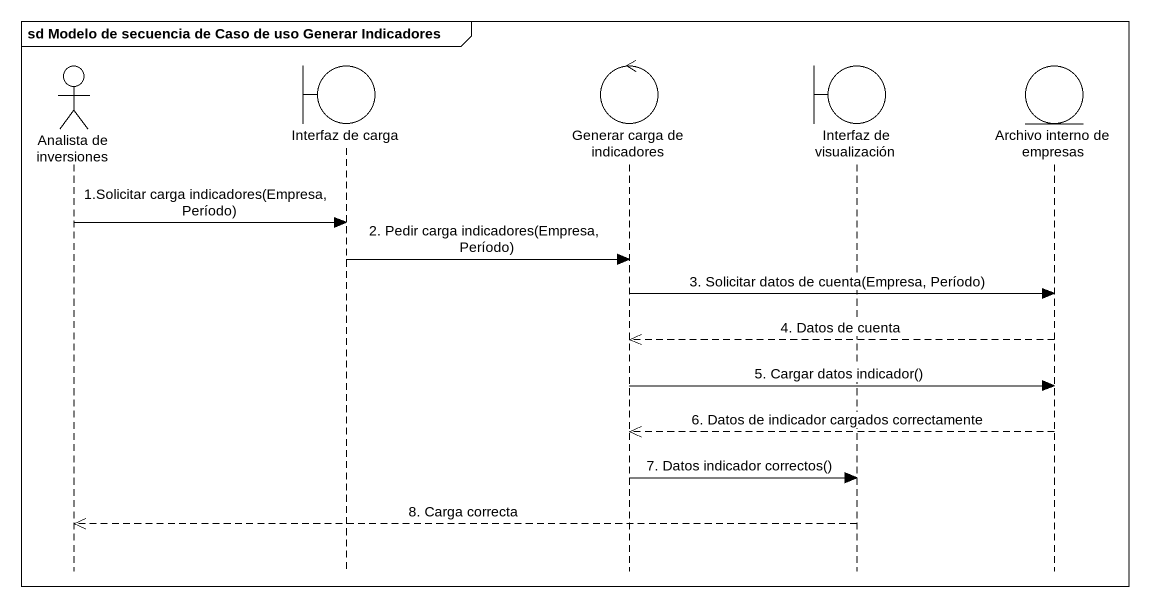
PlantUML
@startuml
mainframe sd Modelo de secuencia de Caso de uso Generar Indicadores
hide footbox
actor "Analista de inversiones" as Analista_de_inversiones
boundary "Interfaz de carga" as Interfaz_de_carga
control "Generar carga de indicadores" as Generar_carga_de_indicadores
boundary "Interfaz de visualización" as Interfaz_de_visualización
entity "Archivo interno de empresas" as Archivo_interno_de_empresas

Analista_de_inversiones -> Interfaz_de_carga : 1.Solicitar carga indicadores(Empresa, Período)
Interfaz_de_carga -> Generar_carga_de_indicadores : 2. Pedir carga indicadores(Empresa, Período)
Generar_carga_de_indicadores -> Archivo_interno_de_empresas : 3. Solicitar datos de cuenta(Empresa, Período)
Archivo_interno_de_empresas -->> Generar_carga_de_indicadores : 4. Datos de cuenta
Generar_carga_de_indicadores -> Archivo_interno_de_empresas : 5. Cargar datos indicador()
Archivo_interno_de_empresas -->> Generar_carga_de_indicadores : 6. Datos de indicador cargados correctamente
Generar_carga_de_indicadores -> Interfaz_de_visualización : 7. Datos indicador correctos()
Interfaz_de_visualización -->> Analista_de_inversiones : 8. Carga correcta
@enduml
